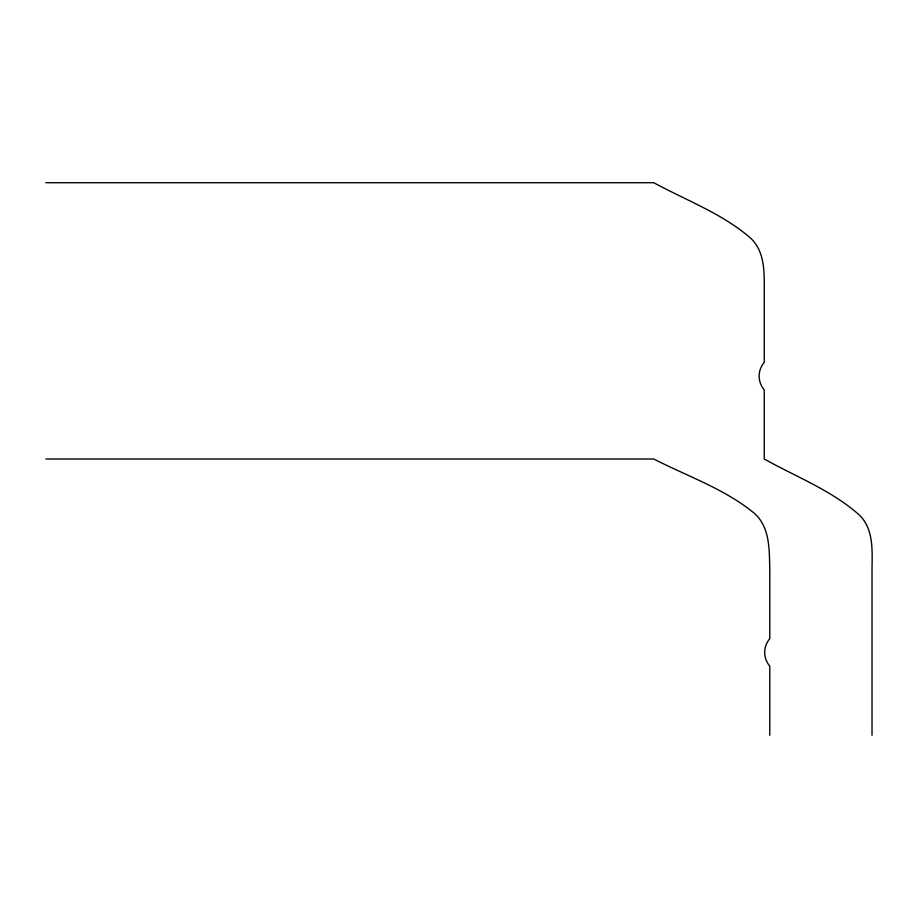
<?xml version="1.0" encoding="UTF-8"?>
<svg xmlns="http://www.w3.org/2000/svg" width="918" height="918" viewBox="0 0 918 918"><rect width="100%" height="100%" fill="white"/><g stroke="black" fill="none" stroke-linecap="round" stroke-linejoin="round"><path stroke-width="1.38" d="M45.9 182.705L653.742 182.705C686.239 200.399 722.168 213.527 750.442 237.969C765.692 252.037 764.189 274.31 764.258 293.221L764.258 362.3C757.419 370.62 757.419 381.601 764.258 389.932L764.258 459C796.135 476.867 831.444 490.292 859.064 514.78C873.936 528.871 872.18 550.834 872.02 569.516L872.02 735.295M45.9 459L653.742 459C687.502 476.316 724.646 488.881 754.24 513.219C770.225 527.265 769.238 550.134 769.789 569.516L769.789 638.595C762.984 646.926 762.984 657.885 769.789 666.216L769.789 735.295"/></g></svg>
